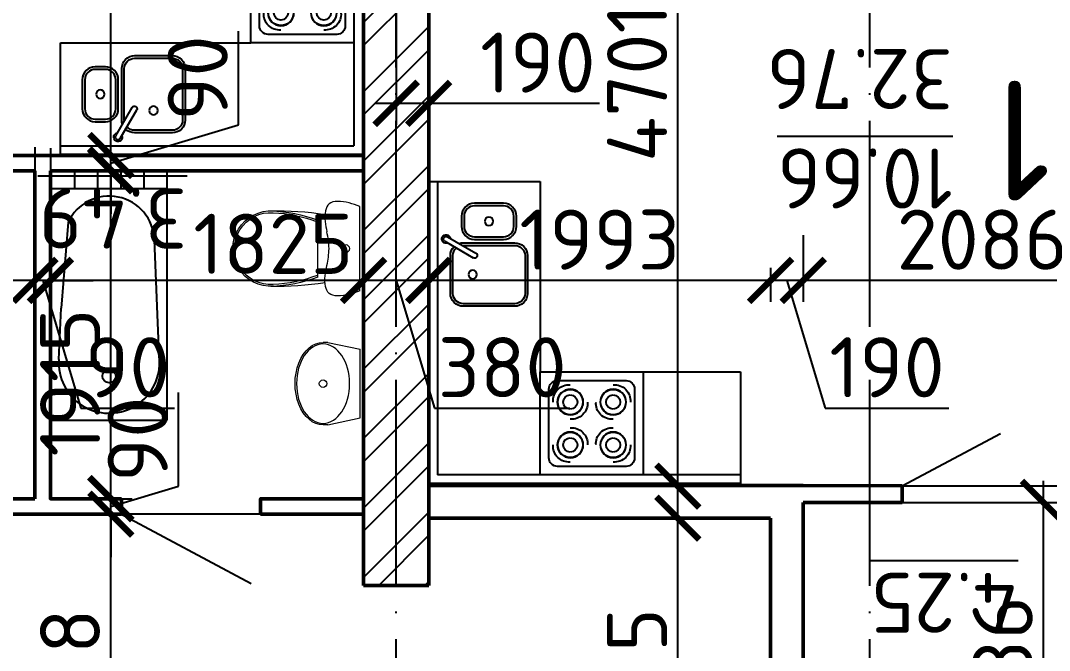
# Model space of a CAD drawing. Header units: millimetres. Extents: x -121275 to -95372, y 16759 to 40426.
# Drawn here: x -119950.8 to -119890.9, y 38812.8 to 38849.5 of the extents above; entities that cross this region are included whole.
import ezdxf

# ---------------------------------------------------------------- set-up
doc = ezdxf.new("R2010")
doc.units = ezdxf.units.MM
doc.header["$LTSCALE"] = 0.5
doc.linetypes.add('ACAD_ISO04W100', pattern=[30, 24, -3, 0, -3])
for name, color, linetype, lineweight in [('02', 5, 'Continuous', 18), ('построения', 6, 'Continuous', 25), ('Сантехника', 255, 'Continuous', 15), ('ТОЛСТЫЕ3', 7, 'Continuous', 50), ('ТОНКИЕе', 7, 'Continuous', 25)]:
    doc.layers.add(name, color=color, linetype=linetype, lineweight=lineweight)
for name, color, linetype in [('kuhnja', 190, 'Continuous'), ('оси', 7, 'ACAD_ISO04W100'), ('размеры', 7, 'Continuous'), ('тонкие', 7, 'Continuous')]:
    doc.layers.add(name, color=color, linetype=linetype)
doc.styles.add('Наклонный', font='isocpeur.ttf', dxfattribs={"height": 3.5})
doc.dimstyles.new('СТРОИТЕЛЬНЫЙ', dxfattribs={"dimtxt": 3.5, "dimasz": 2.5, "dimexe": 1.25, "dimexo": 0.625, "dimtad": 1, "dimdec": 0, "dimlfac": 100, "dimdsep": 46, "dimtxsty": 'Наклонный', "dimblk1": 'ARCHTICK', "dimblk2": 'ARCHTICK', "dimsah": 1, "dimcen": 0, "dimdle": 1.25, "dimadec": 0, "dimazin": 0, "dimtfac": 0.75, "dimtdec": 0, "dimtmove": 0, "dimatfit": 3, "dimldrblk": 'ARCHTICK', "dimfxl": 1, "dimtolj": 1, "dimtzin": 0, "dimarcsym": 0})

# ---------------------------------------------------------------- blocks, each defined once
blk = doc.blocks.new('_ArchTick')
at = {"color": 0, "linetype": 'ByBlock', "const_width": 0.15}
blk.add_lwpolyline([(-0.5, -0.5), (0.5, 0.5)], dxfattribs=at)
blk = doc.blocks.new('*D1454')
at = {"layer": 'Defpoints', "color": 0, "transparency": 16777216}
for p in [(-119928.941, 38870.668), (-119927.041, 38844.681), (-119927.041, 38834.995)]:
    blk.add_point(p, dxfattribs=at)
at = {"layer": 'размеры', "color": 0, "lineweight": -2, "transparency": 16777216}
for p, q in [((-119928.941, 38870.043), (-119928.941, 38843.431)), ((-119927.041, 38835.62), (-119927.041, 38845.931)), ((-119930.191, 38844.681), (-119927.041, 38844.681)), ((-119927.041, 38844.681), (-119917.082, 38844.681))]:
    blk.add_line(p, q, dxfattribs=at)
at = {"layer": 'размеры', "color": 0, "lineweight": -2, "transparency": 16777216, "xscale": 2.5, "yscale": 2.5, "zscale": 2.5, "rotation": 180}
blk.add_blockref('_ArchTick', (-119928.941, 38844.681), dxfattribs=at)
at = {"layer": 'размеры', "color": 0, "lineweight": -2, "transparency": 16777216, "xscale": 2.5, "yscale": 2.5, "zscale": 2.5}
blk.add_blockref('_ArchTick', (-119927.041, 38844.681), dxfattribs=at)
at = {"layer": 'размеры', "color": 0, "transparency": 16777216, "insert": (-119920.682, 38847.056), "char_height": 3.5, "attachment_point": 5, "style": 'Наклонный'}
blk.add_mtext('\\A1;190', dxfattribs=at)
blk = doc.blocks.new('A$C010B7E6C')
at = {"layer": 'Сантехника'}
for p, q in [((738.7, 520.7), (738.7, 29.3)), ((493.7, 440.5), (493.7, 109.6))]:
    blk.add_line(p, q, dxfattribs=at)
blk.add_circle((657.8, 275), 21.7, dxfattribs=at)
for centre, radius, start, end in [((218.7, 275), 220, 85.79897, 274.20103), ((218.7, 275), 210, 85.79897, 274.20103), ((266.3, -1145.5), 1641.2, 80.55729, 91.66188), ((196.2, -339.2), 834.5, 69.11151, 88.45313), ((196.1, -339.3), 824.6, 69.11242, 87.36208), ((196.2, 889.2), 834.5, 271.54687, 290.88849), ((266.3, 1695.5), 1641.2, 268.33812, 279.44271), ((196.1, 889.3), 824.6, 272.63792, 290.88758)]:
    blk.add_arc(centre, radius, start, end, dxfattribs=at)
for points in [[(738.7, 520.7), (608.7, 550), (558.7, 536.1), (538.7, 495), (546.7, 372.7)], [(546.7, 372.7), (558.7, 275), (546.5, 177.3)], [(738.7, 29.3), (608.7, 0), (558.7, 14), (538.7, 55), (546.5, 177.3)]]:
    blk.add_spline(points, degree=3, dxfattribs=at)
blk = doc.blocks.new('A$C456D3840')
at = {"layer": 'Сантехника'}
for p, q in [((189.3, 480), (162.4, 480)), ((189.3, 480), (379.3, 440.1)), ((379.3, 39.9), (379.3, 440.1)), ((189.3, 0), (162.4, 0)), ((189.3, 0), (379.3, 39.9))]:
    blk.add_line(p, q, dxfattribs=at)
blk.add_circle((162.4, 240), 21.7, dxfattribs=at)
at = {"layer": 'Сантехника', "extrusion": (0, 0, -1)}
blk.add_ellipse((162.4, 240), major_axis=(0, -240), ratio=0.679586, start_param=0, end_param=3.141593, dxfattribs=at)
blk.add_ellipse((162.4, 240), major_axis=(0, -231.3), ratio=0.667472, dxfattribs=at)
blk = doc.blocks.new('16')
at = {"layer": 'kuhnja', "color": 6, "linetype": 'Continuous'}
for p, q in [((1575830.7, -196148.4), (1574070.6, -196148.4)), ((1574070.6, -196148.4), (1574070.6, -196798.4)), ((1575830.7, -197964.6), (1575830.7, -196148.4)), ((1574070.6, -196198.4), (1575780.7, -196198.4)), ((1575780.7, -197964.6), (1575780.7, -196198.4)), ((1574070.6, -196798.4), (1575180.7, -196798.4)), ((1575180.7, -196798.4), (1575180.7, -197964.6)), ((1575180.7, -197964.6), (1575830.7, -197964.6))]:
    blk.add_line(p, q, dxfattribs=at)
at = {"layer": 'kuhnja', "color": 6}
for p, q in [((1574393.2, -196256.9), (1574489.2, -196423.2)), ((1574419.2, -196241.9), (1574515.2, -196408.2))]:
    blk.add_line(p, q, dxfattribs=at)
at = {"layer": 'kuhnja', "color": 6, "ltscale": 600}
for p, q in [((1575180.7, -196798.4), (1575180.7, -197398.4)), ((1575780.7, -196798.4), (1575180.7, -196798.4)), ((1575780.7, -197398.4), (1575780.7, -196798.4)), ((1575680.7, -196848.4), (1575280.7, -196848.4)), ((1575230.7, -196898.4), (1575230.7, -197298.4)), ((1575730.7, -197298.4), (1575730.7, -196898.4)), ((1575280.7, -197348.4), (1575680.7, -197348.4)), ((1575180.7, -197398.4), (1575780.7, -197398.4))]:
    blk.add_line(p, q, dxfattribs=at)
at = {"layer": 'kuhnja', "color": 6}
for points in [[(1574502.9, -196724.4), (1574722.9, -196724.4, 0.414214), (1574797.9, -196649.4), (1574797.9, -196349.4, 0.414214), (1574722.9, -196274.4), (1574502.9, -196274.4, 0.19677), (1574450.3, -196295.9)], [(1574432.2, -196324.5, 0.084828), (1574427.9, -196349.4), (1574427.9, -196649.4, 0.414214), (1574502.9, -196724.4)], [(1574502.9, -196709.4), (1574722.9, -196709.4, 0.414214), (1574782.9, -196649.4), (1574782.9, -196349.4, 0.414214), (1574722.9, -196289.4), (1574502.9, -196289.4, 0.213804), (1574458.2, -196309.5)], [(1574443.2, -196343.6, 0.024245), (1574442.9, -196349.4), (1574442.9, -196649.4, 0.414214), (1574502.9, -196709.4)]]:
    blk.add_lwpolyline(points, format="xyb", dxfattribs=at)
for points in [[(1574272.9, -196339.4), (1574332.9, -196339.4, -0.414214), (1574407.9, -196414.4), (1574407.9, -196584.4, -0.414214), (1574332.9, -196659.4), (1574272.9, -196659.4, -0.414214), (1574197.9, -196584.4), (1574197.9, -196414.4, -0.414214)], [(1574272.9, -196354.4), (1574332.9, -196354.4, -0.414214), (1574392.9, -196414.4), (1574392.9, -196584.4, -0.414214), (1574332.9, -196644.4), (1574272.9, -196644.4, -0.414214), (1574212.9, -196584.4), (1574212.9, -196414.4, -0.414214)]]:
    blk.add_lwpolyline(points, format="xyb", close=True, dxfattribs=at)
for centre in [(1574612.9, -196404.4), (1574302.9, -196499.4)]:
    blk.add_circle(centre, 25, dxfattribs=at)
at = {"layer": 'kuhnja', "color": 6, "ltscale": 600}
for centre in [(1575355.7, -196973.4), (1575605.7, -196973.4), (1575355.7, -197223.4), (1575605.7, -197223.4)]:
    blk.add_circle(centre, 75, dxfattribs=at)
at = {"layer": 'kuhnja', "color": 6}
for centre, radius, start, end in [((1574406.2, -196249.4), 25, 336.8699, 263.1301), ((1574406.2, -196249.4), 15, 30, 210), ((1574502.2, -196415.7), 15, 210, 30)]:
    blk.add_arc(centre, radius, start, end, dxfattribs=at)
at = {"layer": 'kuhnja', "color": 6, "ltscale": 600}
for centre, radius, start, end in [((1575280.7, -196898.4), 50, 90, 180), ((1575348.4, -196966.1), 93, 85.49745, 184.50255), ((1575613, -196966.1), 93, 355.49745, 94.50255), ((1575680.7, -196898.4), 50, 0, 90), ((1575355.7, -196973.4), 73.8, 0, 180), ((1575355.7, -196973.4), 41.3, 0, 180), ((1575605.7, -196973.4), 73.8, 0, 180), ((1575605.7, -196973.4), 41.3, 0, 180), ((1575355.7, -196973.4), 73.8, 180, 0), ((1575355.7, -196973.4), 41.3, 180, 0), ((1575363, -196980.7), 93, 265.49745, 4.50255), ((1575598.4, -196980.7), 93, 175.49745, 274.50255), ((1575605.7, -196973.4), 73.8, 180, 0), ((1575605.7, -196973.4), 41.3, 180, 0), ((1575355.7, -197223.4), 73.8, 0, 180), ((1575363, -197216.1), 93, 355.49745, 94.50255), ((1575598.4, -197216.1), 93, 85.49745, 184.50255), ((1575605.7, -197223.4), 73.8, 0, 180), ((1575348.4, -197230.7), 93, 175.49745, 274.50255), ((1575355.7, -197223.4), 73.8, 180, 0), ((1575355.7, -197223.4), 41.3, 0, 180), ((1575355.7, -197223.4), 41.3, 180, 0), ((1575605.7, -197223.4), 73.8, 180, 0), ((1575605.7, -197223.4), 41.3, 0, 180), ((1575605.7, -197223.4), 41.3, 180, 0), ((1575613, -197230.7), 93, 265.49745, 4.50255), ((1575280.7, -197298.4), 50, 180, 270), ((1575680.7, -197298.4), 50, 270, 0)]:
    blk.add_arc(centre, radius, start, end, dxfattribs=at)
blk = doc.blocks.new('*D1278')
at = {"layer": 'Defpoints', "color": 0, "transparency": 16777216}
for p in [(-119884.355, 38836.639), (-119905.215, 38835.723), (-119905.215, 38834.364)]:
    blk.add_point(p, dxfattribs=at)
at = {"layer": 'размеры', "color": 0, "lineweight": -2, "transparency": 16777216}
for p, q in [((-119884.355, 38836.014), (-119884.355, 38833.114)), ((-119905.215, 38835.098), (-119905.215, 38833.114)), ((-119883.105, 38834.364), (-119906.465, 38834.364))]:
    blk.add_line(p, q, dxfattribs=at)
at = {"layer": 'размеры', "color": 0, "lineweight": -2, "transparency": 16777216, "xscale": 2.5, "yscale": 2.5, "zscale": 2.5, "rotation": 180}
blk.add_blockref('_ArchTick', (-119905.215, 38834.364), dxfattribs=at)
at = {"layer": 'размеры', "color": 0, "lineweight": -2, "transparency": 16777216, "xscale": 2.5, "yscale": 2.5, "zscale": 2.5}
blk.add_blockref('_ArchTick', (-119884.355, 38834.364), dxfattribs=at)
at = {"layer": 'размеры', "color": 0, "transparency": 16777216, "insert": (-119894.785, 38836.739), "char_height": 3.5, "attachment_point": 5, "style": 'Наклонный'}
blk.add_mtext('\\A1;2086', dxfattribs=at)
blk = doc.blocks.new('*D1279')
at = {"layer": 'Defpoints', "color": 0, "transparency": 16777216}
for p in [(-119905.215, 38837.623), (-119907.115, 38835.723), (-119907.115, 38834.364)]:
    blk.add_point(p, dxfattribs=at)
at = {"layer": 'размеры', "color": 0, "lineweight": -2, "transparency": 16777216}
for p, q in [((-119905.215, 38836.998), (-119905.215, 38833.114)), ((-119907.115, 38835.098), (-119907.115, 38833.114)), ((-119903.965, 38834.364), (-119908.365, 38834.364)), ((-119906.165, 38834.364), (-119903.934, 38826.927)), ((-119903.934, 38826.927), (-119896.734, 38826.927))]:
    blk.add_line(p, q, dxfattribs=at)
at = {"layer": 'размеры', "color": 0, "lineweight": -2, "transparency": 16777216, "xscale": 2.5, "yscale": 2.5, "zscale": 2.5, "rotation": 180}
blk.add_blockref('_ArchTick', (-119907.115, 38834.364), dxfattribs=at)
at = {"layer": 'размеры', "color": 0, "lineweight": -2, "transparency": 16777216, "xscale": 2.5, "yscale": 2.5, "zscale": 2.5}
blk.add_blockref('_ArchTick', (-119905.215, 38834.364), dxfattribs=at)
at = {"layer": 'размеры', "color": 0, "transparency": 16777216, "insert": (-119900.334, 38829.302), "char_height": 3.5, "attachment_point": 5, "style": 'Наклонный'}
blk.add_mtext('\\A1;190', dxfattribs=at)
blk = doc.blocks.new('*D1280')
at = {"layer": 'Defpoints', "color": 0, "transparency": 16777216}
for p in [(-119927.041, 38835.723), (-119907.115, 38835.723), (-119927.041, 38834.364)]:
    blk.add_point(p, dxfattribs=at)
at = {"layer": 'размеры', "color": 0, "lineweight": -2, "transparency": 16777216}
for p, q in [((-119927.041, 38835.098), (-119927.041, 38833.114)), ((-119907.115, 38835.098), (-119907.115, 38833.114)), ((-119905.865, 38834.364), (-119928.291, 38834.364))]:
    blk.add_line(p, q, dxfattribs=at)
at = {"layer": 'размеры', "color": 0, "lineweight": -2, "transparency": 16777216, "xscale": 2.5, "yscale": 2.5, "zscale": 2.5, "rotation": 180}
blk.add_blockref('_ArchTick', (-119927.041, 38834.364), dxfattribs=at)
at = {"layer": 'размеры', "color": 0, "lineweight": -2, "transparency": 16777216, "xscale": 2.5, "yscale": 2.5, "zscale": 2.5}
blk.add_blockref('_ArchTick', (-119907.115, 38834.364), dxfattribs=at)
at = {"layer": 'размеры', "color": 0, "transparency": 16777216, "insert": (-119917.078, 38836.739), "char_height": 3.5, "attachment_point": 5, "style": 'Наклонный'}
blk.add_mtext('\\A1;1993', dxfattribs=at)
blk = doc.blocks.new('*D1491')
at = {"layer": 'Defpoints', "color": 0, "transparency": 16777216}
for p in [(-119905.215, 38821.43), (-119891.213, 38821.43), (-119905.215, 38800.568)]:
    blk.add_point(p, dxfattribs=at)
at = {"layer": 'размеры', "color": 0, "lineweight": -2, "transparency": 16777216}
for p, q in [((-119891.213, 38799.318), (-119891.213, 38822.68)), ((-119904.59, 38821.43), (-119889.963, 38821.43)), ((-119904.59, 38800.568), (-119889.963, 38800.568))]:
    blk.add_line(p, q, dxfattribs=at)
at = {"layer": 'размеры', "color": 0, "lineweight": -2, "transparency": 16777216, "xscale": 2.5, "yscale": 2.5, "zscale": 2.5}
for p, rotation in [((-119891.213, 38821.43), 90), ((-119891.213, 38800.568), 270)]:
    blk.add_blockref('_ArchTick', p, dxfattribs=dict(at, rotation=rotation))
at = {"layer": 'размеры', "color": 0, "transparency": 16777216, "insert": (-119893.588, 38810.999), "char_height": 3.5, "attachment_point": 5, "rotation": 90, "style": 'Наклонный'}
blk.add_mtext('\\A1;2086', dxfattribs=at)
blk = doc.blocks.new('*D1286')
at = {"layer": 'Defpoints', "color": 0, "transparency": 16777216}
for p in [(-119912.524, 38869.388), (-119885.403, 38869.388), (-119885.403, 38822.378)]:
    blk.add_point(p, dxfattribs=at)
at = {"layer": 'размеры', "color": 0, "lineweight": -2, "transparency": 16777216}
for p, q in [((-119912.524, 38821.128), (-119912.524, 38870.638)), ((-119886.028, 38869.388), (-119913.774, 38869.388)), ((-119886.028, 38822.378), (-119913.774, 38822.378))]:
    blk.add_line(p, q, dxfattribs=at)
at = {"layer": 'размеры', "color": 0, "lineweight": -2, "transparency": 16777216, "xscale": 2.5, "yscale": 2.5, "zscale": 2.5}
for p, rotation in [((-119912.524, 38869.388), 90), ((-119912.524, 38822.378), 270)]:
    blk.add_blockref('_ArchTick', p, dxfattribs=dict(at, rotation=rotation))
at = {"layer": 'размеры', "color": 0, "transparency": 16777216, "insert": (-119914.899, 38845.883), "char_height": 3.5, "attachment_point": 5, "rotation": 90, "style": 'Наклонный'}
blk.add_mtext('\\A1;4701', dxfattribs=at)
blk = doc.blocks.new('*D1287')
at = {"layer": 'Defpoints', "color": 0, "transparency": 16777216}
for p in [(-119917.919, 38820.513), (-119912.524, 38820.513), (-119917.919, 38800.568)]:
    blk.add_point(p, dxfattribs=at)
at = {"layer": 'размеры', "color": 0, "lineweight": -2, "transparency": 16777216}
for p, q in [((-119912.524, 38799.318), (-119912.524, 38821.763)), ((-119917.294, 38820.513), (-119911.274, 38820.513)), ((-119917.294, 38800.568), (-119911.274, 38800.568))]:
    blk.add_line(p, q, dxfattribs=at)
at = {"layer": 'размеры', "color": 0, "lineweight": -2, "transparency": 16777216, "xscale": 2.5, "yscale": 2.5, "zscale": 2.5}
for p, rotation in [((-119912.524, 38820.513), 90), ((-119912.524, 38800.568), 270)]:
    blk.add_blockref('_ArchTick', p, dxfattribs=dict(at, rotation=rotation))
at = {"layer": 'размеры', "color": 0, "transparency": 16777216, "insert": (-119914.899, 38810.541), "char_height": 3.5, "attachment_point": 5, "rotation": 90, "style": 'Наклонный'}
blk.add_mtext('\\A1;1995', dxfattribs=at)
blk = doc.blocks.new('*D1308')
at = {"layer": 'Defpoints', "color": 0, "transparency": 16777216}
for p in [(-119930.841, 38842.698), (-119927.041, 38835.723), (-119930.841, 38834.364)]:
    blk.add_point(p, dxfattribs=at)
at = {"layer": 'размеры', "color": 0, "lineweight": -2, "transparency": 16777216}
for p, q in [((-119930.841, 38842.073), (-119930.841, 38833.114)), ((-119927.041, 38835.098), (-119927.041, 38833.114)), ((-119925.791, 38834.364), (-119932.091, 38834.364)), ((-119928.941, 38834.364), (-119926.71, 38826.927)), ((-119926.71, 38826.927), (-119918.81, 38826.927))]:
    blk.add_line(p, q, dxfattribs=at)
at = {"layer": 'размеры', "color": 0, "lineweight": -2, "transparency": 16777216, "xscale": 2.5, "yscale": 2.5, "zscale": 2.5, "rotation": 180}
blk.add_blockref('_ArchTick', (-119930.841, 38834.364), dxfattribs=at)
at = {"layer": 'размеры', "color": 0, "lineweight": -2, "transparency": 16777216, "xscale": 2.5, "yscale": 2.5, "zscale": 2.5}
blk.add_blockref('_ArchTick', (-119927.041, 38834.364), dxfattribs=at)
at = {"layer": 'размеры', "color": 0, "transparency": 16777216, "insert": (-119922.76, 38829.302), "char_height": 3.5, "attachment_point": 5, "style": 'Наклонный'}
blk.add_mtext('\\A1;380', dxfattribs=at)
blk = doc.blocks.new('*D1309')
at = {"layer": 'Defpoints', "color": 0, "transparency": 16777216}
for p in [(-119949.092, 38842.698), (-119930.841, 38842.698), (-119949.092, 38834.364)]:
    blk.add_point(p, dxfattribs=at)
at = {"layer": 'размеры', "color": 0, "lineweight": -2, "transparency": 16777216}
for p, q in [((-119949.092, 38842.073), (-119949.092, 38833.114)), ((-119930.841, 38842.073), (-119930.841, 38833.114)), ((-119929.591, 38834.364), (-119950.342, 38834.364))]:
    blk.add_line(p, q, dxfattribs=at)
at = {"layer": 'размеры', "color": 0, "lineweight": -2, "transparency": 16777216, "xscale": 2.5, "yscale": 2.5, "zscale": 2.5, "rotation": 180}
blk.add_blockref('_ArchTick', (-119949.092, 38834.364), dxfattribs=at)
at = {"layer": 'размеры', "color": 0, "lineweight": -2, "transparency": 16777216, "xscale": 2.5, "yscale": 2.5, "zscale": 2.5}
blk.add_blockref('_ArchTick', (-119930.841, 38834.364), dxfattribs=at)
at = {"layer": 'размеры', "color": 0, "transparency": 16777216, "insert": (-119936.101, 38836.496), "char_height": 3.5, "attachment_point": 5, "style": 'Наклонный'}
blk.add_mtext('\\A1;1825', dxfattribs=at)
blk = doc.blocks.new('*D1310')
at = {"layer": 'Defpoints', "color": 0, "transparency": 16777216}
for p in [(-119949.992, 38842.698), (-119949.092, 38842.698), (-119949.992, 38834.364)]:
    blk.add_point(p, dxfattribs=at)
at = {"layer": 'размеры', "color": 0, "lineweight": -2, "transparency": 16777216}
for p, q in [((-119949.992, 38842.073), (-119949.992, 38833.114)), ((-119949.092, 38842.073), (-119949.092, 38833.114)), ((-119949.992, 38834.364), (-119952.492, 38834.364)), ((-119949.092, 38834.364), (-119949.992, 38834.364)), ((-119949.092, 38834.364), (-119949.992, 38834.364)), ((-119949.542, 38834.364), (-119947.311, 38826.927)), ((-119949.092, 38834.364), (-119946.592, 38834.364)), ((-119947.311, 38826.927), (-119941.861, 38826.927))]:
    blk.add_line(p, q, dxfattribs=at)
at = {"layer": 'размеры', "color": 0, "lineweight": -2, "transparency": 16777216, "xscale": 2.5, "yscale": 2.5, "zscale": 2.5}
blk.add_blockref('_ArchTick', (-119949.992, 38834.364), dxfattribs=at)
at = {"layer": 'размеры', "color": 0, "lineweight": -2, "transparency": 16777216, "xscale": 2.5, "yscale": 2.5, "zscale": 2.5, "rotation": 180}
blk.add_blockref('_ArchTick', (-119949.092, 38834.364), dxfattribs=at)
at = {"layer": 'размеры', "color": 0, "transparency": 16777216, "insert": (-119944.586, 38829.302), "char_height": 3.5, "attachment_point": 5, "style": 'Наклонный'}
blk.add_mtext('\\A1;90', dxfattribs=at)
blk = doc.blocks.new('*D1311')
at = {"layer": 'Defpoints', "color": 0, "transparency": 16777216}
for p in [(-119971.092, 38842.698), (-119949.992, 38842.748), (-119971.092, 38834.364)]:
    blk.add_point(p, dxfattribs=at)
at = {"layer": 'размеры', "color": 0, "lineweight": -2, "transparency": 16777216}
for p, q in [((-119971.092, 38842.073), (-119971.092, 38833.114)), ((-119949.992, 38842.123), (-119949.992, 38833.114)), ((-119948.742, 38834.364), (-119972.342, 38834.364))]:
    blk.add_line(p, q, dxfattribs=at)
at = {"layer": 'размеры', "color": 0, "lineweight": -2, "transparency": 16777216, "xscale": 2.5, "yscale": 2.5, "zscale": 2.5, "rotation": 180}
blk.add_blockref('_ArchTick', (-119971.092, 38834.364), dxfattribs=at)
at = {"layer": 'размеры', "color": 0, "lineweight": -2, "transparency": 16777216, "xscale": 2.5, "yscale": 2.5, "zscale": 2.5}
blk.add_blockref('_ArchTick', (-119949.992, 38834.364), dxfattribs=at)
at = {"layer": 'размеры', "color": 0, "transparency": 16777216, "insert": (-119960.542, 38836.739), "char_height": 3.5, "attachment_point": 5, "style": 'Наклонный'}
blk.add_mtext('\\A1;2110', dxfattribs=at)
blk = doc.blocks.new('*D1495')
at = {"layer": 'Defpoints', "color": 0, "transparency": 16777216}
for p in [(-119945.571, 38820.746), (-119930.841, 38820.746), (-119930.841, 38800.568)]:
    blk.add_point(p, dxfattribs=at)
at = {"layer": 'размеры', "color": 0, "lineweight": -2, "transparency": 16777216}
for p, q in [((-119945.571, 38799.318), (-119945.571, 38821.996)), ((-119931.466, 38820.746), (-119946.821, 38820.746)), ((-119931.466, 38800.568), (-119946.821, 38800.568))]:
    blk.add_line(p, q, dxfattribs=at)
at = {"layer": 'размеры', "color": 0, "lineweight": -2, "transparency": 16777216, "xscale": 2.5, "yscale": 2.5, "zscale": 2.5}
for p, rotation in [((-119945.571, 38820.746), 90), ((-119945.571, 38800.568), 270)]:
    blk.add_blockref('_ArchTick', p, dxfattribs=dict(at, rotation=rotation))
at = {"layer": 'размеры', "color": 0, "transparency": 16777216, "insert": (-119947.946, 38810.657), "char_height": 3.5, "attachment_point": 5, "rotation": 90, "style": 'Наклонный'}
blk.add_mtext('\\A1;2018', dxfattribs=at)
blk = doc.blocks.new('*D1496')
at = {"layer": 'Defpoints', "color": 0, "transparency": 16777216}
for p in [(-119945.571, 38821.646), (-119945.571, 38821.646), (-119930.841, 38820.746)]:
    blk.add_point(p, dxfattribs=at)
at = {"layer": 'размеры', "color": 0, "lineweight": -2, "transparency": 16777216}
for p, q in [((-119941.633, 38822.377), (-119941.633, 38827.827)), ((-119945.571, 38821.646), (-119945.571, 38824.146)), ((-119945.571, 38821.196), (-119941.633, 38822.377)), ((-119945.571, 38820.746), (-119945.571, 38821.646)), ((-119945.571, 38820.746), (-119945.571, 38821.646)), ((-119944.946, 38821.646), (-119944.321, 38821.646)), ((-119931.466, 38820.746), (-119946.821, 38820.746)), ((-119945.571, 38820.746), (-119945.571, 38818.246))]:
    blk.add_line(p, q, dxfattribs=at)
at = {"layer": 'размеры', "color": 0, "lineweight": -2, "transparency": 16777216, "xscale": 2.5, "yscale": 2.5, "zscale": 2.5}
for p, rotation in [((-119945.571, 38821.646), 270), ((-119945.571, 38820.746), 90)]:
    blk.add_blockref('_ArchTick', p, dxfattribs=dict(at, rotation=rotation))
at = {"layer": 'размеры', "color": 0, "transparency": 16777216, "insert": (-119944.008, 38825.102), "char_height": 3.5, "attachment_point": 5, "rotation": 90, "style": 'Наклонный'}
blk.add_mtext('\\A1;90', dxfattribs=at)
blk = doc.blocks.new('*D1497')
at = {"layer": 'Defpoints', "color": 0, "transparency": 16777216}
for p in [(-119945.671, 38840.796), (-119945.571, 38840.796), (-119945.571, 38821.646)]:
    blk.add_point(p, dxfattribs=at)
at = {"layer": 'размеры', "color": 0, "lineweight": -2, "transparency": 16777216}
for p, q in [((-119945.571, 38820.396), (-119945.571, 38842.046)), ((-119945.046, 38840.796), (-119944.321, 38840.796)), ((-119944.946, 38821.646), (-119944.321, 38821.646))]:
    blk.add_line(p, q, dxfattribs=at)
at = {"layer": 'размеры', "color": 0, "lineweight": -2, "transparency": 16777216, "xscale": 2.5, "yscale": 2.5, "zscale": 2.5}
for p, rotation in [((-119945.571, 38840.796), 90), ((-119945.571, 38821.646), 270)]:
    blk.add_blockref('_ArchTick', p, dxfattribs=dict(at, rotation=rotation))
at = {"layer": 'размеры', "color": 0, "transparency": 16777216, "insert": (-119947.946, 38828.409), "char_height": 3.5, "attachment_point": 5, "rotation": 90, "style": 'Наклонный'}
blk.add_mtext('\\A1;1915', dxfattribs=at)
blk = doc.blocks.new('*D1312')
at = {"layer": 'Defpoints', "color": 0, "transparency": 16777216}
for p in [(-119945.571, 38841.646), (-119945.571, 38841.646), (-119946.346, 38840.746)]:
    blk.add_point(p, dxfattribs=at)
at = {"layer": 'размеры', "color": 0, "lineweight": -2, "transparency": 16777216}
for p, q in [((-119938.133, 38843.427), (-119938.133, 38848.877)), ((-119945.571, 38841.646), (-119945.571, 38844.146)), ((-119945.571, 38841.196), (-119938.133, 38843.427)), ((-119945.571, 38840.746), (-119945.571, 38841.646)), ((-119945.571, 38840.746), (-119945.571, 38841.646)), ((-119944.946, 38841.646), (-119944.321, 38841.646)), ((-119945.721, 38840.746), (-119944.321, 38840.746)), ((-119945.571, 38840.746), (-119945.571, 38838.246))]:
    blk.add_line(p, q, dxfattribs=at)
at = {"layer": 'размеры', "color": 0, "lineweight": -2, "transparency": 16777216, "xscale": 2.5, "yscale": 2.5, "zscale": 2.5}
for p, rotation in [((-119945.571, 38841.646), 270), ((-119945.571, 38840.746), 90)]:
    blk.add_blockref('_ArchTick', p, dxfattribs=dict(at, rotation=rotation))
at = {"layer": 'размеры', "color": 0, "transparency": 16777216, "insert": (-119940.508, 38846.152), "char_height": 3.5, "attachment_point": 5, "rotation": 90, "style": 'Наклонный'}
blk.add_mtext('\\A1;90', dxfattribs=at)
blk = doc.blocks.new('*D1498')
at = {"layer": 'Defpoints', "color": 0, "transparency": 16777216}
for p in [(-119948.698, 38869.429), (-119945.571, 38869.429), (-119945.571, 38841.646)]:
    blk.add_point(p, dxfattribs=at)
at = {"layer": 'размеры', "color": 0, "lineweight": -2, "transparency": 16777216}
for p, q in [((-119945.571, 38840.396), (-119945.571, 38870.679)), ((-119948.073, 38869.429), (-119944.321, 38869.429)), ((-119944.946, 38841.646), (-119944.321, 38841.646))]:
    blk.add_line(p, q, dxfattribs=at)
at = {"layer": 'размеры', "color": 0, "lineweight": -2, "transparency": 16777216, "xscale": 2.5, "yscale": 2.5, "zscale": 2.5}
for p, rotation in [((-119945.571, 38869.429), 90), ((-119945.571, 38841.646), 270)]:
    blk.add_blockref('_ArchTick', p, dxfattribs=dict(at, rotation=rotation))
at = {"layer": 'размеры', "color": 0, "transparency": 16777216, "insert": (-119947.946, 38855.537), "char_height": 3.5, "attachment_point": 5, "rotation": 90, "style": 'Наклонный'}
blk.add_mtext('\\A1;2778', dxfattribs=at)

msp = doc.modelspace()

# ---------------------------------------------------------------- hatches: boundary and pattern name
at = {"layer": 'тонкие', "transparency": 33554687}
h = msp.add_hatch(dxfattribs=at)
h.set_pattern_fill('ANSI32', color=6, scale=0.3, angle=180)
h.set_pattern_definition([(225, (-239994.2577, 77208.4674), (2.02055763, -2.02055763), []), (225, (-239995.6047, 77208.4674), (2.02055763, -2.02055763), [])])
h.paths.add_polyline_path([(-120027.485, 38870.668), (-120018.723, 38870.668), (-120018.723, 38873.268), (-120027.485, 38873.268)])
h.paths.add_polyline_path([(-120027.485, 38869.468), (-120024.204, 38869.468), (-120018.723, 38869.455), (-120018.723, 38870.668), (-120027.485, 38870.668)])
h.paths.add_polyline_path([(-119938.225, 38869.425), (-119930.841, 38869.422), (-119930.841, 38816.597), (-119928.941, 38816.597), (-119928.941, 38873.268), (-119938.225, 38873.263)])
h.paths.add_polyline_path([(-119928.941, 38816.597), (-119927.041, 38816.597), (-119927.041, 38869.421), (-119919.069, 38869.415), (-119919.069, 38873.268), (-119928.941, 38873.268)])
h.paths.add_polyline_path([(-119898.069, 38870.668), (-119881.841, 38870.668), (-119881.841, 38873.268), (-119898.069, 38873.268)])

# ---------------------------------------------------------------- linework, layer by layer
at = {"layer": 'оси', "color": 0}
for points in [[(-119928.941, 38680.668), (-119928.941, 38870.668)], [(-119901.341, 38680.668), (-119901.341, 38870.668)]]:
    msp.add_lwpolyline(points, dxfattribs=at)
at = {"layer": 'построения', "lineweight": 50}
for points in [[(-119930.841, 38869.422), (-119930.841, 38816.597)], [(-119927.041, 38816.597), (-119927.041, 38869.421)]]:
    msp.add_lwpolyline(points, dxfattribs=at)
at = {"layer": 'ТОЛСТЫЕ3', "color": 6}
for points in [[(-119930.841, 38840.746), (-119930.841, 38841.646), (-119974.992, 38841.646)], [(-119949.992, 38840.746), (-119971.092, 38840.746)], [(-119949.992, 38821.646), (-119949.992, 38822.746), (-119949.992, 38840.746)], [(-119949.092, 38840.746), (-119930.841, 38840.746)], [(-119930.841, 38840.746), (-119949.092, 38840.746)], [(-119944.941, 38821.646), (-119949.092, 38821.646), (-119949.092, 38821.646), (-119949.092, 38840.746)], [(-119930.841, 38816.597), (-119930.841, 38826.597)], [(-119949.992, 38821.646), (-119956.992, 38821.646)], [(-119949.992, 38821.646), (-119956.992, 38821.646), (-119956.992, 38820.746)], [(-119944.941, 38820.746), (-119944.941, 38820.746), (-119944.941, 38821.646)], [(-119930.841, 38820.746), (-119930.841, 38821.646), (-119936.841, 38821.646)], [(-119930.841, 38821.646), (-119936.841, 38821.646), (-119936.841, 38820.746)], [(-119949.992, 38820.746), (-119956.992, 38820.746)], [(-119944.941, 38820.746), (-119949.992, 38820.746)], [(-119930.841, 38820.746), (-119936.841, 38820.746)]]:
    msp.add_lwpolyline(points, dxfattribs=at)
at = {"layer": 'тонкие', "color": 7}
for p, q in [((-119947.696, 38840.796), (-119947.696, 38839.716)), ((-119946.346, 38840.796), (-119946.346, 38839.716)), ((-119944.996, 38840.796), (-119944.996, 38839.716)), ((-119943.646, 38840.796), (-119943.646, 38839.716)), ((-119949.046, 38839.716), (-119942.296, 38839.716)), ((-119948.059, 38837.757), (-119948.476, 38832.742)), ((-119942.83, 38831.894), (-119943.035, 38836.729)), ((-119949.046, 38826.216), (-119949.046, 38832.837)), ((-119948.602, 38829.765), (-119948.476, 38832.742))]:
    msp.add_line(p, q, dxfattribs=at)
msp.add_circle((-119945.671, 38828.784), 0.388, dxfattribs=at)
for centre, radius, start, end in [((-119945.671, 38836.637), 2.638, 1.99613, 154.88084), ((-119945.671, 38829.56), 2.938, 176.00774, 1.04674)]:
    msp.add_arc(centre, radius, start, end, dxfattribs=at)
at = {"layer": 'ТОНКИЕе', "color": 6}
for points in [[(-119949.046, 38840.796), (-119949.046, 38826.216), (-119942.296, 38826.216)], [(-119949.046, 38840.796), (-119942.296, 38840.796)], [(-119942.296, 38826.216), (-119942.296, 38840.796)], [(-119942.733, 38829.614), (-119942.83, 38831.894)], [(-119899.441, 38822.386), (-119893.71, 38825.437)], [(-119937.397, 38816.687), (-119945.035, 38820.772)]]:
    msp.add_lwpolyline(points, dxfattribs=at)
at = {"layer": 'ТОНКИЕе', "color": 6, "lineweight": 50}
for points in [[(-119905.215, 38822.413), (-119905.215, 38822.413), (-119927.041, 38822.413)], [(-119899.441, 38822.386), (-119905.215, 38822.413), (-119907.115, 38822.413)], [(-119899.441, 38822.386), (-119899.441, 38821.43)], [(-119899.441, 38800.568), (-119905.215, 38800.568), (-119905.215, 38821.43)], [(-119905.215, 38821.43), (-119899.441, 38821.43)], [(-119907.115, 38820.513), (-119927.041, 38820.513)], [(-119907.115, 38820.513), (-119907.115, 38800.568)], [(-119930.841, 38816.597), (-119927.041, 38816.597)]]:
    msp.add_lwpolyline(points, dxfattribs=at)

# ---------------------------------------------------------------- block references
at = {"color": 0, "lineweight": 20, "xscale": -0.01, "yscale": 0.01, "zscale": 0.01}
for p, rotation in [((-135689.214, 36880.215), 180), ((-121888.525, 54580.835), 90)]:
    msp.add_blockref('16', p, dxfattribs=dict(at, rotation=rotation))
at = {"layer": '02', "color": 0, "ltscale": 100, "xscale": -0.01, "yscale": 0.01, "zscale": 0.01, "rotation": 180}
msp.add_blockref('A$C010B7E6C', (-119938.442, 38838.965), dxfattribs=at)
at = {"layer": '02', "color": 0, "ltscale": 100, "xscale": 0.01, "yscale": 0.01, "zscale": 0.01}
msp.add_blockref('A$C456D3840', (-119934.826, 38825.948), dxfattribs=at)

# ---------------------------------------------------------------- texts
at = {"color": 7, "lineweight": 50, "char_height": 3.5, "attachment_point": 1, "rotation": 180, "style": 'Наклонный'}
for s, width, insert in [('{\\fISOCPEUR|b1|i0|c204|p34;32.76}', 9, (-119896.486, 38844.348)), ('\\A1;{\\H2x;1} ', 42.38036, (-119890.755, 38839.021))]:
    msp.add_mtext_dynamic_manual_height_columns(s, width=width, gutter_width=35, heights=[0], dxfattribs=dict(at, insert=insert))
at = {"color": 7, "char_height": 3.5, "rotation": 180, "style": 'Наклонный'}
for s, insert, attachment_point in [('{\\fISOCPEUR|b1|i0|c204|p34;\\L10.66}', (-119896.486, 38838.554), 1), ('{\\fISOCPEUR|b1|i0|c204|p34;\\L3.49}', (-119941.125, 38839.731), 7), ('{\\fISOCPEUR|b1|i0|c204|p34;\\L4.25}', (-119892.691, 38813.831), 1)]:
    msp.add_mtext_dynamic_manual_height_columns(s, width=11, gutter_width=35, heights=[0], dxfattribs=dict(at, insert=insert, attachment_point=attachment_point))

# ---------------------------------------------------------------- dimensions: what is measured, and where the dimension line sits
at = {"layer": 'размеры', "color": 6}
for base, p1, p2, angle, picture, middle in [((-119945.571, 38869.429), (-119945.571, 38841.646), (-119948.698, 38869.429), 270, '*D1498', (-119947.946, 38855.537)), ((-119945.571, 38841.646), (-119946.346, 38840.746), (-119945.571, 38841.646), 270, '*D1312', (-119940.508, 38844.052)), ((-119971.092, 38834.364), (-119949.992, 38842.748), (-119971.092, 38842.698), 180, '*D1311', (-119960.542, 38836.739)), ((-119949.992, 38834.364), (-119949.092, 38842.698), (-119949.992, 38842.698), 180, '*D1310', (-119946.686, 38829.302)), ((-119930.841, 38834.364), (-119927.041, 38835.723), (-119930.841, 38842.698), 180, '*D1308', (-119926.085, 38829.302)), ((-119927.041, 38834.364), (-119907.115, 38835.723), (-119927.041, 38835.723), 180, '*D1280', (-119917.078, 38836.739)), ((-119905.215, 38834.364), (-119884.355, 38836.639), (-119905.215, 38835.723), 180, '*D1278', (-119894.785, 38836.739)), ((-119907.115, 38834.364), (-119905.215, 38837.623), (-119907.115, 38835.723), 180, '*D1279', (-119903.309, 38829.302)), ((-119945.571, 38821.646), (-119930.841, 38820.746), (-119945.571, 38821.646), 270, '*D1496', (-119944.008, 38823.002))]:
    dim = msp.add_linear_dim(base=base, p1=p1, p2=p2, angle=angle, dimstyle='СТРОИТЕЛЬНЫЙ', override={"dimtmove": 1}, dxfattribs=at)
    dim.commit()
    dim.dimension.update_dxf_attribs({"geometry": picture, "text_midpoint": middle})
at = {"layer": 'размеры'}
dim = msp.add_linear_dim(base=(-119927.041, 38844.681), p1=(-119928.941, 38870.668), p2=(-119927.041, 38834.995), angle=180, dimstyle='СТРОИТЕЛЬНЫЙ', dxfattribs=at)
dim.commit()
dim.dimension.update_dxf_attribs({"geometry": '*D1454', "text_midpoint": (-119920.682, 38844.681), "dimtype": 160})
at = {"layer": 'размеры', "color": 6}
for base, p1, p2, picture, middle in [((-119912.524, 38869.388), (-119885.403, 38822.378), (-119885.403, 38869.388), '*D1286', (-119914.899, 38845.883)), ((-119891.213, 38821.43), (-119905.215, 38800.568), (-119905.215, 38821.43), '*D1491', (-119893.588, 38810.999)), ((-119945.571, 38820.746), (-119930.841, 38800.568), (-119930.841, 38820.746), '*D1495', (-119947.946, 38810.657)), ((-119912.5241, 38820.5134), (-119917.9188, 38800.5682), (-119917.9188, 38820.5134), '*D1287', (-119914.8991, 38810.5408))]:
    dim = msp.add_linear_dim(base=base, p1=p1, p2=p2, angle=270, dimstyle='СТРОИТЕЛЬНЫЙ', dxfattribs=at)
    dim.commit()
    dim.dimension.update_dxf_attribs({"geometry": picture, "text_midpoint": middle})
for base, p1, p2, angle, picture, middle in [((-119949.092, 38834.364), (-119930.841, 38842.698), (-119949.092, 38842.698), 180, '*D1309', (-119936.101, 38834.121)), ((-119945.571, 38840.796), (-119945.571, 38821.646), (-119945.671, 38840.796), 270, '*D1497', (-119945.571, 38828.409))]:
    dim = msp.add_linear_dim(base=base, p1=p1, p2=p2, angle=angle, dimstyle='СТРОИТЕЛЬНЫЙ', override={"dimtmove": 1}, dxfattribs=at)
    dim.commit()
    dim.dimension.update_dxf_attribs({"geometry": picture, "text_midpoint": middle, "dimtype": 160})

doc.saveas('drawing.dxf')
